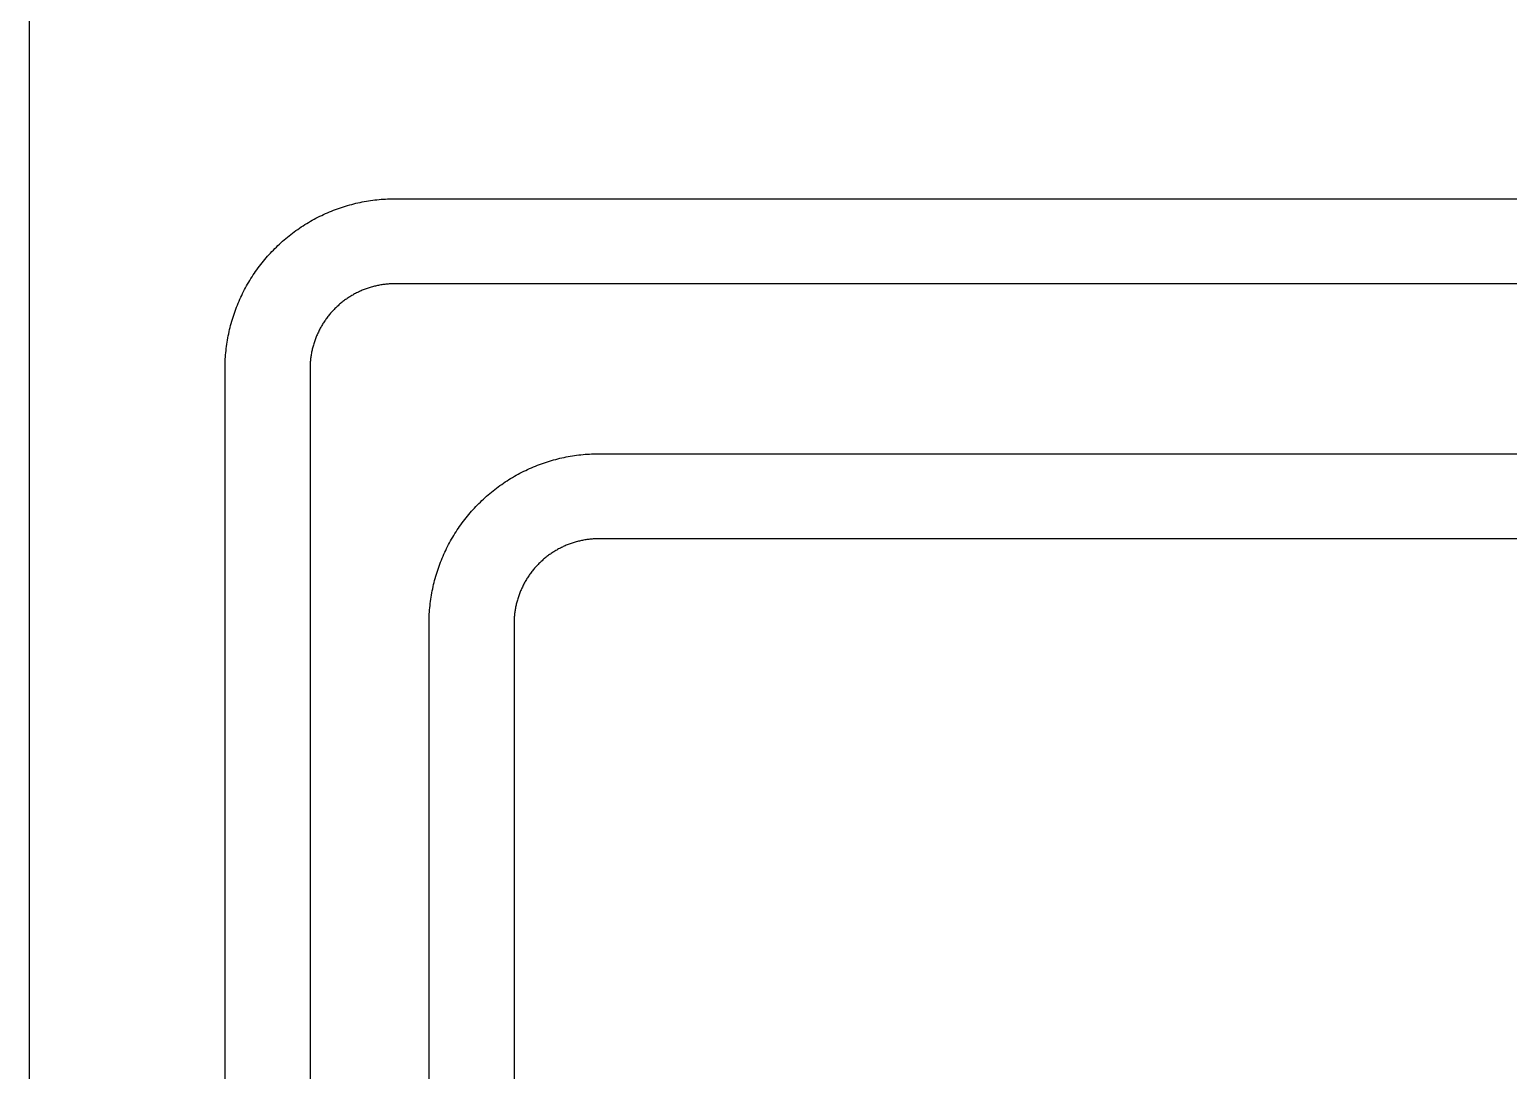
# Model space of a CAD drawing. Extents: x -22000 to 22000, y -14875 to 8125.
# Drawn here: x -4350 to 0, y -1289 to 1772 of the extents above; entities that cross this region are included whole.
import ezdxf

# ---------------------------------------------------------------- set-up
doc = ezdxf.new("R2010")
doc.units = 0
doc.layers.add('L129D0_ChipOutline', color=7, linetype='CONTINUOUS')
doc.layers.add('L130D0_Layer1', color=6, linetype='CONTINUOUS')

msp = doc.modelspace()

# ---------------------------------------------------------------- linework, layer by layer
at = {"layer": 'L129D0_ChipOutline'}
msp.add_lwpolyline([(-4350, -4350), (-4350, 4350), (4350, 4350), (4350, -4350)], close=True, dxfattribs=at)
at = {"layer": 'L130D0_Layer1'}
for points in [[(-3775, -3033.491), (-3775, 778.142), (-3774.921, 784.424), (-3774.763, 790.706), (-3774.526, 796.984), (-3774.211, 803.26), (-3773.816, 809.531), (-3773.343, 815.796), (-3772.791, 822.055), (-3772.16, 828.307), (-3771.451, 834.55), (-3770.664, 840.783), (-3769.798, 847.007), (-3768.854, 853.219), (-3767.832, 859.418), (-3766.732, 865.605), (-3765.555, 871.777), (-3764.3, 877.933), (-3762.968, 884.074), (-3761.559, 890.197), (-3760.073, 896.302), (-3758.51, 902.388), (-3756.871, 908.454), (-3755.156, 914.498), (-3753.365, 920.521), (-3751.499, 926.521), (-3749.557, 932.496), (-3747.541, 938.447), (-3745.45, 944.372), (-3743.284, 950.271), (-3741.045, 956.141), (-3738.732, 961.983), (-3736.345, 967.796), (-3733.886, 973.578), (-3731.355, 979.329), (-3728.751, 985.047), (-3726.076, 990.732), (-3723.329, 996.383), (-3720.512, 1002), (-3717.624, 1007.58), (-3714.667, 1013.124), (-3711.64, 1018.63), (-3708.544, 1024.097), (-3705.38, 1029.526), (-3702.147, 1034.914), (-3698.847, 1040.261), (-3695.481, 1045.566), (-3692.047, 1050.828), (-3688.548, 1056.047), (-3684.984, 1061.222), (-3681.355, 1066.351), (-3677.662, 1071.434), (-3673.905, 1076.471), (-3670.085, 1081.46), (-3666.203, 1086.4), (-3662.259, 1091.291), (-3658.254, 1096.133), (-3654.188, 1100.923), (-3650.063, 1105.662), (-3645.878, 1110.349), (-3641.635, 1114.983), (-3637.334, 1119.564), (-3632.975, 1124.09), (-3628.56, 1128.56), (-3624.09, 1132.975), (-3619.564, 1137.334), (-3614.983, 1141.635), (-3610.349, 1145.878), (-3605.662, 1150.063), (-3600.923, 1154.188), (-3596.133, 1158.254), (-3591.291, 1162.259), (-3586.4, 1166.203), (-3581.46, 1170.085), (-3576.471, 1173.905), (-3571.434, 1177.662), (-3566.351, 1181.355), (-3561.222, 1184.984), (-3556.047, 1188.548), (-3550.828, 1192.047), (-3545.566, 1195.481), (-3540.261, 1198.847), (-3534.914, 1202.147), (-3529.526, 1205.38), (-3524.097, 1208.544), (-3518.63, 1211.64), (-3513.124, 1214.667), (-3507.58, 1217.624), (-3502, 1220.512), (-3496.383, 1223.329), (-3490.732, 1226.076), (-3485.047, 1228.751), (-3479.329, 1231.355), (-3473.578, 1233.886), (-3467.796, 1236.345), (-3461.983, 1238.732), (-3456.141, 1241.045), (-3450.271, 1243.284), (-3444.372, 1245.45), (-3438.447, 1247.541), (-3432.496, 1249.557), (-3426.521, 1251.499), (-3420.521, 1253.365), (-3414.498, 1255.156), (-3408.454, 1256.871), (-3402.388, 1258.51), (-3396.302, 1260.073), (-3390.197, 1261.559), (-3384.074, 1262.968), (-3377.933, 1264.3), (-3371.777, 1265.555), (-3365.605, 1266.732), (-3359.418, 1267.832), (-3353.219, 1268.854), (-3347.007, 1269.798), (-3340.783, 1270.664), (-3334.55, 1271.451), (-3328.307, 1272.16), (-3322.055, 1272.791), (-3315.796, 1273.343), (-3309.531, 1273.816), (-3303.26, 1274.211), (-3296.984, 1274.526), (-3290.706, 1274.763), (-3284.424, 1274.921), (-3278.142, 1275), (3278.142, 1275)], [(3276.571, 1025), (-3276.571, 1025), (-3279.712, 1024.961), (-3282.853, 1024.882), (-3285.992, 1024.763), (-3289.13, 1024.605), (-3292.265, 1024.408), (-3295.398, 1024.171), (-3298.528, 1023.895), (-3301.653, 1023.58), (-3304.775, 1023.226), (-3307.892, 1022.832), (-3311.003, 1022.399), (-3314.109, 1021.927), (-3317.209, 1021.416), (-3320.302, 1020.866), (-3323.388, 1020.277), (-3326.467, 1019.65), (-3329.537, 1018.984), (-3332.598, 1018.279), (-3335.651, 1017.536), (-3338.694, 1016.755), (-3341.727, 1015.936), (-3344.749, 1015.078), (-3347.76, 1014.183), (-3350.76, 1013.25), (-3353.748, 1012.279), (-3356.724, 1011.27), (-3359.686, 1010.225), (-3362.635, 1009.142), (-3365.571, 1008.022), (-3368.492, 1006.866), (-3371.398, 1005.673), (-3374.289, 1004.443), (-3377.164, 1003.177), (-3380.024, 1001.876), (-3382.866, 1000.538), (-3385.692, 999.165), (-3388.5, 997.756), (-3391.29, 996.312), (-3394.062, 994.833), (-3396.815, 993.32), (-3399.549, 991.772), (-3402.263, 990.19), (-3404.957, 988.574), (-3407.63, 986.924), (-3410.283, 985.24), (-3412.914, 983.524), (-3415.524, 981.774), (-3418.111, 979.992), (-3420.675, 978.178), (-3423.217, 976.331), (-3425.735, 974.453), (-3428.23, 972.543), (-3430.7, 970.602), (-3433.146, 968.63), (-3435.566, 966.627), (-3437.962, 964.594), (-3440.331, 962.531), (-3442.675, 960.439), (-3444.992, 958.317), (-3447.282, 956.167), (-3449.545, 953.988), (-3451.78, 951.78), (-3453.988, 949.545), (-3456.167, 947.282), (-3458.317, 944.992), (-3460.439, 942.675), (-3462.531, 940.331), (-3464.594, 937.962), (-3466.627, 935.566), (-3468.63, 933.146), (-3470.602, 930.7), (-3472.543, 928.23), (-3474.453, 925.735), (-3476.331, 923.217), (-3478.178, 920.675), (-3479.992, 918.111), (-3481.774, 915.524), (-3483.524, 912.914), (-3485.24, 910.283), (-3486.924, 907.63), (-3488.574, 904.957), (-3490.19, 902.263), (-3491.772, 899.549), (-3493.32, 896.815), (-3494.833, 894.062), (-3496.312, 891.29), (-3497.756, 888.5), (-3499.165, 885.692), (-3500.538, 882.866), (-3501.876, 880.024), (-3503.177, 877.164), (-3504.443, 874.289), (-3505.673, 871.398), (-3506.866, 868.492), (-3508.022, 865.571), (-3509.142, 862.635), (-3510.225, 859.686), (-3511.27, 856.724), (-3512.279, 853.748), (-3513.25, 850.76), (-3514.183, 847.76), (-3515.078, 844.749), (-3515.936, 841.727), (-3516.755, 838.694), (-3517.536, 835.651), (-3518.279, 832.598), (-3518.984, 829.537), (-3519.65, 826.467), (-3520.277, 823.388), (-3520.866, 820.302), (-3521.416, 817.209), (-3521.927, 814.109), (-3522.399, 811.003), (-3522.832, 807.892), (-3523.226, 804.775), (-3523.58, 801.653), (-3523.895, 798.528), (-3524.171, 795.398), (-3524.408, 792.265), (-3524.605, 789.13), (-3524.763, 785.992), (-3524.882, 782.853), (-3524.961, 779.712), (-3525, 776.571), (-3525, -3033.491)], [(-3175, -2878.142), (-3175, 28.142), (-3174.921, 34.424), (-3174.763, 40.706), (-3174.526, 46.984), (-3174.211, 53.26), (-3173.816, 59.531), (-3173.343, 65.796), (-3172.791, 72.055), (-3172.16, 78.307), (-3171.451, 84.55), (-3170.664, 90.783), (-3169.798, 97.007), (-3168.854, 103.219), (-3167.832, 109.418), (-3166.732, 115.605), (-3165.555, 121.777), (-3164.3, 127.933), (-3162.968, 134.074), (-3161.559, 140.197), (-3160.073, 146.302), (-3158.51, 152.388), (-3156.871, 158.454), (-3155.156, 164.498), (-3153.365, 170.521), (-3151.499, 176.521), (-3149.557, 182.496), (-3147.541, 188.447), (-3145.45, 194.372), (-3143.284, 200.271), (-3141.045, 206.141), (-3138.732, 211.983), (-3136.345, 217.796), (-3133.886, 223.578), (-3131.355, 229.329), (-3128.751, 235.047), (-3126.076, 240.732), (-3123.329, 246.383), (-3120.512, 252), (-3117.624, 257.58), (-3114.667, 263.124), (-3111.64, 268.63), (-3108.544, 274.097), (-3105.38, 279.526), (-3102.147, 284.914), (-3098.847, 290.261), (-3095.481, 295.566), (-3092.047, 300.828), (-3088.548, 306.047), (-3084.984, 311.222), (-3081.355, 316.351), (-3077.662, 321.434), (-3073.905, 326.471), (-3070.085, 331.46), (-3066.203, 336.4), (-3062.259, 341.291), (-3058.254, 346.133), (-3054.188, 350.923), (-3050.063, 355.662), (-3045.878, 360.349), (-3041.635, 364.983), (-3037.334, 369.564), (-3032.975, 374.09), (-3028.56, 378.56), (-3024.09, 382.975), (-3019.564, 387.334), (-3014.983, 391.635), (-3010.349, 395.878), (-3005.662, 400.063), (-3000.923, 404.188), (-2996.133, 408.254), (-2991.291, 412.259), (-2986.4, 416.203), (-2981.46, 420.085), (-2976.471, 423.905), (-2971.434, 427.662), (-2966.351, 431.355), (-2961.222, 434.984), (-2956.047, 438.548), (-2950.828, 442.047), (-2945.566, 445.481), (-2940.261, 448.847), (-2934.914, 452.147), (-2929.526, 455.38), (-2924.097, 458.544), (-2918.63, 461.64), (-2913.124, 464.667), (-2907.58, 467.624), (-2902, 470.512), (-2896.383, 473.329), (-2890.732, 476.076), (-2885.047, 478.751), (-2879.329, 481.355), (-2873.578, 483.886), (-2867.796, 486.345), (-2861.983, 488.732), (-2856.141, 491.045), (-2850.271, 493.284), (-2844.372, 495.45), (-2838.447, 497.541), (-2832.496, 499.557), (-2826.521, 501.499), (-2820.521, 503.365), (-2814.498, 505.156), (-2808.454, 506.871), (-2802.388, 508.51), (-2796.302, 510.073), (-2790.197, 511.559), (-2784.074, 512.968), (-2777.933, 514.3), (-2771.777, 515.555), (-2765.605, 516.732), (-2759.418, 517.832), (-2753.219, 518.854), (-2747.007, 519.798), (-2740.783, 520.664), (-2734.55, 521.451), (-2728.307, 522.16), (-2722.055, 522.791), (-2715.796, 523.343), (-2709.531, 523.816), (-2703.26, 524.211), (-2696.984, 524.526), (-2690.706, 524.763), (-2684.424, 524.921), (-2678.142, 525), (2678.142, 525)], [(2676.571, 275), (-2676.571, 275), (-2679.712, 274.961), (-2682.853, 274.882), (-2685.992, 274.763), (-2689.13, 274.605), (-2692.265, 274.408), (-2695.398, 274.171), (-2698.528, 273.895), (-2701.653, 273.58), (-2704.775, 273.226), (-2707.892, 272.832), (-2711.003, 272.399), (-2714.109, 271.927), (-2717.209, 271.416), (-2720.302, 270.866), (-2723.388, 270.277), (-2726.467, 269.65), (-2729.537, 268.984), (-2732.598, 268.279), (-2735.651, 267.536), (-2738.694, 266.755), (-2741.727, 265.936), (-2744.749, 265.078), (-2747.76, 264.183), (-2750.76, 263.25), (-2753.748, 262.279), (-2756.724, 261.27), (-2759.686, 260.225), (-2762.635, 259.142), (-2765.571, 258.022), (-2768.492, 256.866), (-2771.398, 255.673), (-2774.289, 254.443), (-2777.164, 253.177), (-2780.024, 251.876), (-2782.866, 250.538), (-2785.692, 249.165), (-2788.5, 247.756), (-2791.29, 246.312), (-2794.062, 244.833), (-2796.815, 243.32), (-2799.549, 241.772), (-2802.263, 240.19), (-2804.957, 238.574), (-2807.63, 236.924), (-2810.283, 235.24), (-2812.914, 233.524), (-2815.524, 231.774), (-2818.111, 229.992), (-2820.675, 228.178), (-2823.217, 226.331), (-2825.735, 224.453), (-2828.23, 222.543), (-2830.7, 220.602), (-2833.146, 218.63), (-2835.566, 216.627), (-2837.962, 214.594), (-2840.331, 212.531), (-2842.675, 210.439), (-2844.992, 208.317), (-2847.282, 206.167), (-2849.545, 203.988), (-2851.78, 201.78), (-2853.988, 199.545), (-2856.167, 197.282), (-2858.317, 194.992), (-2860.439, 192.675), (-2862.531, 190.331), (-2864.594, 187.962), (-2866.627, 185.566), (-2868.63, 183.146), (-2870.602, 180.7), (-2872.543, 178.23), (-2874.453, 175.735), (-2876.331, 173.217), (-2878.178, 170.675), (-2879.992, 168.111), (-2881.774, 165.524), (-2883.524, 162.914), (-2885.24, 160.283), (-2886.924, 157.63), (-2888.574, 154.957), (-2890.19, 152.263), (-2891.772, 149.549), (-2893.32, 146.815), (-2894.833, 144.062), (-2896.312, 141.29), (-2897.756, 138.5), (-2899.165, 135.692), (-2900.538, 132.866), (-2901.876, 130.024), (-2903.177, 127.164), (-2904.443, 124.289), (-2905.673, 121.398), (-2906.866, 118.492), (-2908.022, 115.571), (-2909.142, 112.635), (-2910.225, 109.686), (-2911.27, 106.724), (-2912.279, 103.748), (-2913.25, 100.76), (-2914.183, 97.76), (-2915.078, 94.749), (-2915.936, 91.727), (-2916.755, 88.694), (-2917.536, 85.651), (-2918.279, 82.598), (-2918.984, 79.537), (-2919.65, 76.467), (-2920.277, 73.388), (-2920.866, 70.302), (-2921.416, 67.209), (-2921.927, 64.109), (-2922.399, 61.003), (-2922.832, 57.892), (-2923.226, 54.775), (-2923.58, 51.653), (-2923.895, 48.528), (-2924.171, 45.398), (-2924.408, 42.265), (-2924.605, 39.13), (-2924.763, 35.992), (-2924.882, 32.853), (-2924.961, 29.712), (-2925, 26.571), (-2925, -2876.571)]]:
    msp.add_lwpolyline(points, dxfattribs=at)

doc.saveas('drawing.dxf')
